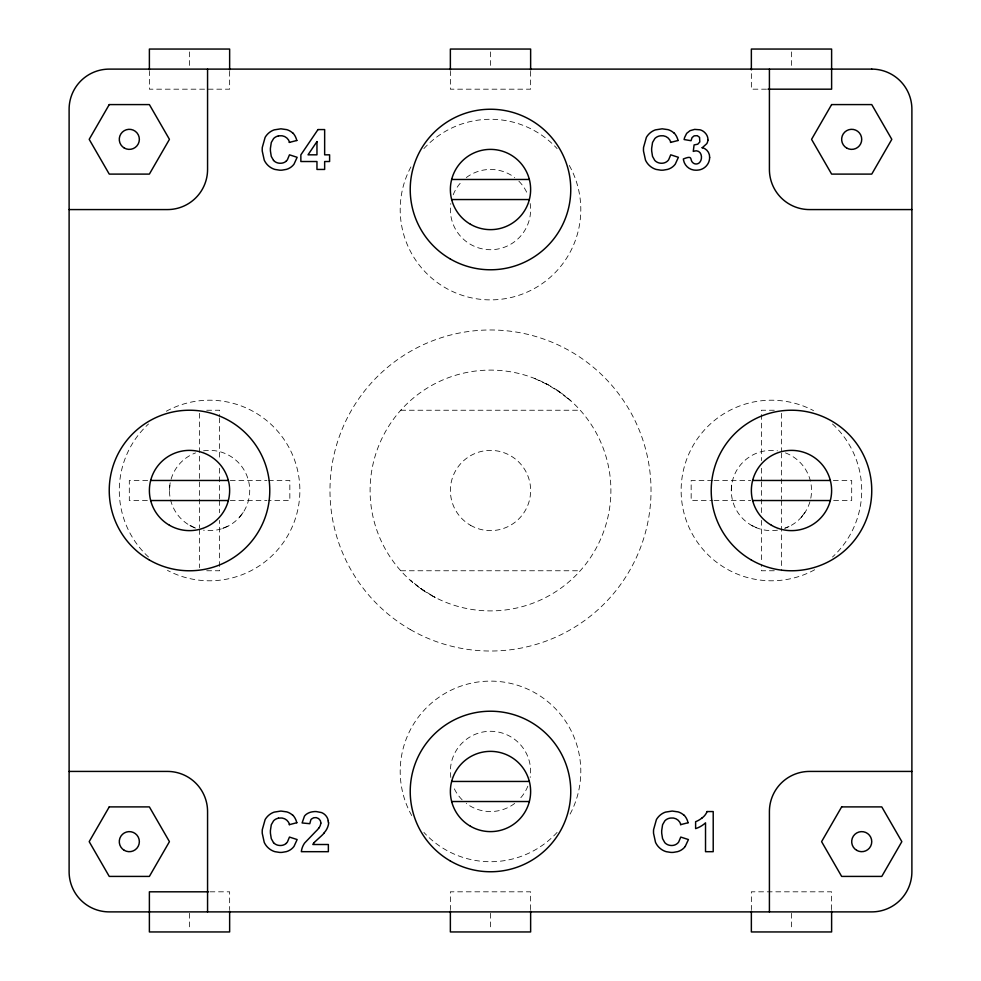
<?xml version="1.0" encoding="UTF-8"?>
<svg xmlns="http://www.w3.org/2000/svg" width="981" height="981" viewBox="0 0 981 981"><rect width="100%" height="100%" fill="white"/><g stroke="black" fill="none" stroke-linecap="round" stroke-linejoin="round"><path stroke-width="0.74" stroke-dasharray="4.91 3.68" d="M169.443 490.5L170.02 483.719L169.603 486.895M777.504 530.169A40.135 40.135 0 0 1 731.286 490.5L731.863 483.719L731.458 486.895M243.165 512.462L238.555 518.275L240.737 515.798M805.009 512.462L800.398 518.275L802.581 515.798M228.009 526.147L221.326 528.869L224.355 527.815M784.506 528.33L789.852 526.147M766.504 89.185L751.36 89.185L751.36 71.343M206.709 410.242L219.609 410.242L219.609 416.349M400.763 410.242L580.237 410.242M774.291 410.242L761.391 410.242L761.391 460.616M147.641 480.469L129.308 480.469L129.308 500.531L147.641 500.531M230.302 480.469L266.942 480.469M268.463 480.469L289.836 480.469L289.836 500.531L268.463 500.531M712.537 480.469L691.164 480.469L691.164 500.531L712.537 500.531M714.058 480.469L750.698 480.469M833.36 480.469L851.692 480.469L851.692 500.531L833.36 500.531M230.302 500.531L266.942 500.531M714.058 500.531L750.698 500.531M206.709 570.758L219.609 570.758L219.609 520.384M400.763 570.758L580.237 570.758M774.291 570.758L761.391 570.758L761.391 564.651M209.959 891.815L229.64 891.815L229.64 909.657M534.817 378.556L549.409 385.496L545.792 383.559L560.494 392.547L556.386 389.727L570.844 400.837L566.38 397.035M756.645 527.815L750.379 524.676L752.991 526.147M194.802 527.815L188.536 524.676L191.148 526.147M431.591 595.504L435.208 597.441L420.506 588.453L424.614 591.273L410.156 580.163L414.62 583.965M831.618 909.657L831.618 891.815L751.36 891.815L751.36 909.657M791.483 51.919L791.483 67.677M791.483 913.323L791.483 929.081M781.452 413.295L781.452 451.456M781.452 452.989L781.452 499.096M781.452 500.531L781.452 570.758M761.391 468.256L761.391 480.469M761.391 481.904L761.391 512.744M761.391 520.384L761.391 563.131M530.635 71.343L530.635 89.185L450.365 89.185L450.365 71.343M530.635 909.657L530.635 891.815L450.365 891.815L450.365 909.657M490.5 51.919L490.5 67.677M490.5 913.323L490.5 929.081M229.64 71.343L229.64 89.185L149.382 89.185L149.382 71.343M219.609 417.869L219.609 460.616M219.609 468.256L219.609 499.096M219.609 500.531L219.609 512.744M199.548 413.295L199.548 478.936M199.548 481.904L199.548 528.011M199.548 529.544L199.548 567.705M189.517 51.919L189.517 67.677M189.517 913.323L189.517 929.081M203.496 450.831A40.135 40.135 0 0 1 249.714 490.5A40.135 40.135 0 0 1 203.496 530.169M195.55 528.097A40.135 40.135 0 0 1 195.55 452.903M166.304 411.247A90.301 90.301 0 0 1 299.867 489.85A90.301 90.301 0 0 1 167.444 570.366M148.523 557.024A90.301 90.301 0 0 1 148.523 423.976M411.738 815.591A90.301 90.301 0 0 1 490.5 681.121A90.301 90.301 0 0 1 569.262 815.591M557.122 832.379A90.301 90.301 0 0 1 423.878 832.379M569.262 165.409A90.301 90.301 0 0 1 490.5 299.879A90.301 90.301 0 0 1 411.738 165.409M423.878 148.621A90.301 90.301 0 0 1 557.122 148.621M450.831 777.504A40.135 40.135 0 0 1 490.5 731.286A40.135 40.135 0 0 1 530.169 777.504M527.815 786.198A40.135 40.135 0 0 1 518.875 799.797M514.706 803.427A40.135 40.135 0 0 1 466.294 803.427M462.125 799.797A40.135 40.135 0 0 1 453.185 786.198M530.169 203.496A40.135 40.135 0 0 1 490.5 249.714A40.135 40.135 0 0 1 450.831 203.496M453.185 194.802A40.135 40.135 0 0 1 462.125 181.203M466.294 177.573A40.135 40.135 0 0 1 514.706 177.573M518.875 181.203A40.135 40.135 0 0 1 527.815 194.802M785.45 452.903A40.135 40.135 0 0 1 785.45 528.097M731.286 490.5A40.135 40.135 0 0 1 777.504 450.831M832.477 423.976A90.301 90.301 0 0 1 832.477 557.024M814.696 569.753A90.301 90.301 0 0 1 681.133 491.15A90.301 90.301 0 0 1 813.556 410.634M410.242 629.52A160.528 160.528 0 0 0 651.028 490.5A160.528 160.528 0 0 0 410.242 351.48A160.528 160.528 0 0 0 410.242 629.52M430.303 594.768A120.393 120.393 0 0 0 610.893 490.5A120.393 120.393 0 0 0 430.303 386.232A120.393 120.393 0 0 0 430.303 594.768M470.439 525.252A40.135 40.135 0 0 0 530.635 490.5A40.135 40.135 0 0 0 470.439 455.748A40.135 40.135 0 0 0 470.439 525.252"/><path stroke-width="1.47" d="M707.853 140.136L707.792 140.774A7.971 7.971 0 0 1 706.786 143.667L702.138 147.837M685.241 846.407L688.429 839.552L680.753 837.075L678.705 841.968A8.204 8.204 0 0 1 677.356 843.464A8.621 8.621 0 0 1 672.108 845.487A11.441 11.441 0 0 1 670.612 845.438L669.582 845.291A9.001 9.001 0 0 1 664.811 842.679L662.555 838.632L661.721 833.323A36.984 36.984 0 0 1 661.697 830.625L662.58 824.727L664.873 820.79A9.221 9.221 0 0 1 669.716 818.179L670.783 818.044A9.037 9.037 0 0 1 680.851 824.592M319.083 827.805L317.28 829.914A72.312 72.312 0 0 1 315.551 831.655L304.613 843.059A17.768 17.768 0 0 0 304 844.003A18.749 18.749 0 0 0 301.339 851.68L328.365 851.692L328.365 844.506L312.804 844.506A13.305 13.305 0 0 1 314.288 842.52M324.27 832.881L323.877 833.347A44.746 44.746 0 0 1 320.824 836.401L315.526 841.257A23.115 23.115 0 0 0 314.263 842.507M289.223 142.441L296.9 140.467M670.477 142.441L678.153 140.467M289.223 824.69L296.9 822.703M680.507 824.69L688.184 822.703M278.432 135.954L279.487 135.807A9.037 9.037 0 0 1 289.567 142.355M278.432 818.191L279.487 818.044A9.037 9.037 0 0 1 289.567 824.592M768.013 89.185L831.618 89.185L831.618 49.05L751.36 49.05L751.36 69.859M451.64 179.474L529.36 179.474M451.64 199.548L529.36 199.548M69.111 209.578L167.444 209.578A40.135 40.135 0 0 0 207.567 169.443L207.567 69.111M911.889 209.578L809.546 209.578A40.135 40.135 0 0 1 769.411 169.443L769.411 69.111M150.657 480.469L228.365 480.469M752.635 480.469L830.343 480.469M150.657 500.531L228.365 500.531M752.635 500.531L830.343 500.531M69.111 771.422L167.444 771.422A40.135 40.135 0 0 1 207.567 811.557L207.567 911.889M911.889 771.422L809.546 771.422A40.135 40.135 0 0 0 769.411 811.557L769.411 911.889M451.64 781.452L529.36 781.452M451.64 801.526L529.36 801.526M706.982 811.557L713.212 811.557L713.212 851.692L705.523 851.692L705.523 822.851A26.72 26.72 0 0 1 695.615 828.626L695.615 821.71A23.139 23.139 0 0 0 702.077 817.896M208.438 891.815L149.382 891.815L149.382 931.95L229.64 931.95L229.64 911.141M273.54 160.43L271.271 156.396L270.437 151.086A36.984 36.984 0 0 1 270.4 148.389L271.296 142.478L273.589 138.554A9.221 9.221 0 0 1 278.432 135.942M273.54 842.667L271.271 838.632L270.437 833.323A36.984 36.984 0 0 1 270.4 830.625L271.296 824.727L273.589 820.79A9.221 9.221 0 0 1 278.432 818.179M328.243 820.938L328.365 822.654M831.618 911.141L831.618 931.95L751.36 931.95L751.36 911.141M530.635 69.859L530.635 49.05L450.365 49.05L450.365 69.859M530.635 911.141L530.635 931.95L450.365 931.95L450.365 911.141M229.64 69.859L229.64 49.05L149.382 49.05L149.382 69.859M707.068 811.594A14.482 14.482 0 0 1 702.114 817.921M685.278 846.431A14.543 14.543 0 0 1 677.663 851.631L673.358 852.379A24.366 24.366 0 0 1 670.783 852.403L666.185 851.667A16.628 16.628 0 0 1 659.98 848.258A18.259 18.259 0 0 1 658.018 846.284A17.351 17.351 0 0 1 655.516 842.336L653.53 833.261A35.672 35.672 0 0 1 653.579 829.668L656.399 819.625A16.935 16.935 0 0 1 658.656 816.584A17.67 17.67 0 0 1 659.992 815.285A16.591 16.591 0 0 1 665.474 812.121L672.193 811.054L678.079 811.888A15.279 15.279 0 0 1 684.113 815.37M684.223 815.26A16.297 16.297 0 0 1 688.049 822.728M292.816 815.37A15.279 15.279 0 0 0 286.795 811.888L280.909 811.054L274.19 812.121A16.591 16.591 0 0 0 268.708 815.285A17.67 17.67 0 0 0 267.372 816.584A16.935 16.935 0 0 0 265.115 819.625L262.295 829.668A35.672 35.672 0 0 0 262.234 833.261L264.232 842.336A17.351 17.351 0 0 0 266.734 846.296A18.259 18.259 0 0 0 268.696 848.258A16.628 16.628 0 0 0 274.901 851.667L279.499 852.403A24.366 24.366 0 0 0 282.062 852.379L286.378 851.631A14.543 14.543 0 0 0 293.993 846.431L297.145 839.552L289.469 837.075L287.421 841.968A8.204 8.204 0 0 1 286.072 843.464M292.939 815.26A16.297 16.297 0 0 1 296.765 822.728M273.527 842.679A9.001 9.001 0 0 0 278.297 845.303L279.327 845.438A11.441 11.441 0 0 0 280.824 845.487A8.621 8.621 0 0 0 286.109 843.501M320.762 823.096A8.719 8.719 0 0 1 319.033 827.756M320.959 823.084A5.665 5.665 0 0 0 311.406 819.074A4.083 4.083 0 0 0 310.818 819.932L309.788 823.697L302.099 822.961L304.441 816.204A9.062 9.062 0 0 1 306.428 814.205A13.844 13.844 0 0 1 312.301 811.839L314.202 811.594A21.545 21.545 0 0 1 316.274 811.569L321.461 812.562A11.012 11.012 0 0 1 324.944 814.733L325.741 815.554A10.276 10.276 0 0 1 328.255 820.938M328.733 822.691A17.376 17.376 0 0 1 324.159 832.783M707.963 140.148A9.675 9.675 0 0 0 705.106 132.901A10.987 10.987 0 0 0 700.078 129.811L694.634 129.394L690.035 130.681L686.663 133.355L684.628 137.463L684.1 139.535L691.041 140.712L692.071 137.573L694.168 135.844L697.283 135.672L699.551 137.328L699.809 141.951L697.761 144.207L694.082 144.918L693.26 151.43A12.005 12.005 0 0 1 696.51 150.829C701.918 151.209 702.825 158.959 699.711 162.392C698.337 163.999 695.872 164.452 693.984 163.508C688.441 160.479 694.487 154.508 683.352 158.971L683.549 160.185A12.361 12.361 0 0 0 693.775 170.044L695.038 170.142A17.425 17.425 0 0 0 697.05 170.179L699.061 169.958A12.814 12.814 0 0 0 705.339 166.905A14.335 14.335 0 0 0 706.7 165.495A12.201 12.201 0 0 0 709.57 158.701A13.942 13.942 0 0 0 709.619 157.401M702.188 147.616A9.724 9.724 0 0 1 709.655 157.401M674.07 133.122A15.279 15.279 0 0 0 668.049 129.651L662.163 128.818L655.443 129.872A16.591 16.591 0 0 0 649.962 133.048A17.67 17.67 0 0 0 648.625 134.348A16.935 16.935 0 0 0 646.369 137.389L643.548 147.432A35.672 35.672 0 0 0 643.487 151.025L645.486 160.099A17.351 17.351 0 0 0 647.987 164.048A18.259 18.259 0 0 0 649.949 166.022A16.628 16.628 0 0 0 656.154 169.431L660.753 170.167A24.366 24.366 0 0 0 663.315 170.142L667.632 169.394A14.543 14.543 0 0 0 675.247 164.195L678.398 157.303L670.722 154.826L668.674 159.719A8.204 8.204 0 0 1 667.325 161.227A8.621 8.621 0 0 1 662.077 163.238A11.441 11.441 0 0 1 660.581 163.202L659.551 163.054A9.001 9.001 0 0 1 654.781 160.43L652.524 156.396L651.691 151.086A36.984 36.984 0 0 1 651.654 148.389L652.537 142.478L654.842 138.554A9.221 9.221 0 0 1 659.686 135.942L660.74 135.807A9.037 9.037 0 0 1 670.82 142.355M674.192 133.024A16.297 16.297 0 0 1 678.018 140.491M292.816 133.122A15.279 15.279 0 0 0 286.795 129.651L280.909 128.818L274.19 129.872A16.591 16.591 0 0 0 268.708 133.048A17.67 17.67 0 0 0 267.372 134.348A16.935 16.935 0 0 0 265.115 137.389L262.295 147.432A35.672 35.672 0 0 0 262.234 151.025L264.232 160.099A17.351 17.351 0 0 0 266.734 164.048A18.259 18.259 0 0 0 268.696 166.022A16.628 16.628 0 0 0 274.901 169.431L279.499 170.167A24.366 24.366 0 0 0 282.062 170.142L286.378 169.394A14.543 14.543 0 0 0 293.993 164.195L297.145 157.303L289.469 154.826L287.421 159.719A8.204 8.204 0 0 1 286.072 161.227M292.939 133.024A16.297 16.297 0 0 1 296.765 140.491M273.527 160.43A9.001 9.001 0 0 0 278.297 163.067L279.327 163.202A11.441 11.441 0 0 0 280.824 163.238A8.621 8.621 0 0 0 286.109 161.264M109.247 104.587L89.185 139.351L109.247 174.103L149.382 174.103L169.443 139.351L149.382 104.587L109.247 104.587M109.247 806.897L89.185 841.649L109.247 876.413L149.382 876.413L169.443 841.649L149.382 806.897L109.247 806.897M831.618 104.587L811.557 139.351L831.618 174.103L871.753 174.103L891.815 139.351L871.753 104.587L831.618 104.587M841.649 806.897L821.588 841.649L841.649 876.413L881.784 876.413L901.846 841.649L881.784 806.897L841.649 806.897M317.991 129.566L300.86 154.851L300.86 161.522L316.961 161.522L316.961 169.443L324.65 169.443L324.65 161.522L329.604 161.522L329.604 154.826L324.65 154.826L324.65 129.566L317.991 129.566M316.961 141.595L308.009 154.826L316.961 154.826L316.961 141.595M871.753 69.111L109.247 69.111A40.135 40.135 0 0 0 69.111 109.247L69.111 871.753A40.135 40.135 0 0 0 109.247 911.889L871.753 911.889A40.135 40.135 0 0 0 911.889 871.753L911.889 109.247A40.135 40.135 0 0 0 871.753 69.111M470.439 826.247A40.135 40.135 0 0 0 530.635 791.483A40.135 40.135 0 0 0 470.439 756.731A40.135 40.135 0 0 0 470.439 826.247M470.439 224.269A40.135 40.135 0 0 0 530.635 189.517A40.135 40.135 0 0 0 470.439 154.753A40.135 40.135 0 0 0 470.439 224.269M771.422 525.252A40.135 40.135 0 0 0 831.618 490.5A40.135 40.135 0 0 0 771.422 455.748A40.135 40.135 0 0 0 771.422 525.252M169.443 525.252A40.135 40.135 0 0 0 229.64 490.5A40.135 40.135 0 0 0 169.443 455.748A40.135 40.135 0 0 0 169.443 525.252M450.365 860.999A80.258 80.258 0 0 0 570.758 791.483A80.258 80.258 0 0 0 450.365 721.979A80.258 80.258 0 0 0 450.365 860.999M751.36 560.016A80.258 80.258 0 0 0 871.753 490.5A80.258 80.258 0 0 0 751.36 420.984A80.258 80.258 0 0 0 751.36 560.016M450.365 259.021A80.258 80.258 0 0 0 570.758 189.517A80.258 80.258 0 0 0 450.365 120.001A80.258 80.258 0 0 0 450.365 259.021M149.382 560.016A80.258 80.258 0 0 0 269.775 490.5A80.258 80.258 0 0 0 149.382 420.984A80.258 80.258 0 0 0 149.382 560.016M856.707 850.343A10.031 10.031 0 0 0 871.753 841.649A10.031 10.031 0 0 0 856.707 832.967A10.031 10.031 0 0 0 856.707 850.343M846.664 148.033A10.031 10.031 0 0 0 861.723 139.351A10.031 10.031 0 0 0 846.664 130.657A10.031 10.031 0 0 0 846.664 148.033M124.293 148.033A10.031 10.031 0 0 0 139.351 139.351A10.031 10.031 0 0 0 124.293 130.657A10.031 10.031 0 0 0 124.293 148.033M124.293 850.343A10.031 10.031 0 0 0 139.351 841.649A10.031 10.031 0 0 0 124.293 832.967A10.031 10.031 0 0 0 124.293 850.343"/></g></svg>
